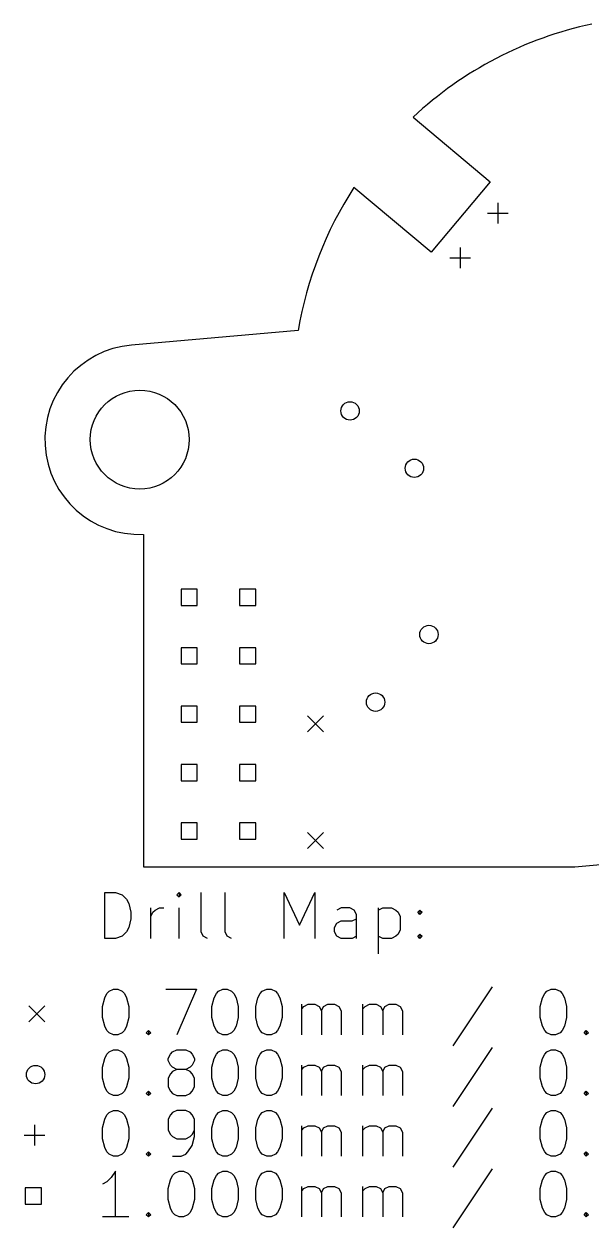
# Model space of a CAD drawing. Extents: x 62.3 to 117.7, y -107.2 to -54.2.
# Drawn here: x 62.3 to 87, y -106.9 to -54.5 of the extents above; entities that cross this region are included whole.
import ezdxf

# ---------------------------------------------------------------- set-up
doc = ezdxf.new("R2010")
doc.units = 0
doc.layers.add('BLACK', color=7, linetype='CONTINUOUS')

msp = doc.modelspace()

# ---------------------------------------------------------------- linework, layer by layer
at = {"layer": 'BLACK', "linetype": 'CONTINUOUS'}
for p, q in [((79.240984, -58.599409), (82.594084, -61.412992)), ((80.022934, -64.477169), (76.668916, -61.662815)), ((82.594084, -61.412992), (80.022934, -64.477169)), ((82.924981, -62.325047), (82.924981, -63.225047)), ((82.474981, -62.775047), (83.374981, -62.775047)), ((81.2923, -64.2708), (81.2923, -65.1708)), ((80.8423, -64.7208), (81.7423, -64.7208)), ((74.24428, -67.885025), (66.988407, -68.519832)), ((67.512596, -76.755849), (67.512597, -77.774998)), ((67.512597, -77.774998), (67.512597, -91.219007)), ((69.853557, -79.146443), (69.146443, -79.146443)), ((69.146443, -79.146443), (69.146443, -79.853557)), ((69.853557, -79.853557), (69.853557, -79.146443)), ((72.393557, -79.146443), (71.686443, -79.146443)), ((71.686443, -79.146443), (71.686443, -79.853557)), ((72.393557, -79.853557), (72.393557, -79.146443)), ((69.146443, -79.853557), (69.853557, -79.853557)), ((71.686443, -79.853557), (72.393557, -79.853557)), ((69.853557, -81.686443), (69.146443, -81.686443)), ((69.146443, -81.686443), (69.146443, -82.393557)), ((69.853557, -82.393557), (69.853557, -81.686443)), ((72.393557, -81.686443), (71.686443, -81.686443)), ((71.686443, -81.686443), (71.686443, -82.393557)), ((72.393557, -82.393557), (72.393557, -81.686443)), ((69.146443, -82.393557), (69.853557, -82.393557)), ((71.686443, -82.393557), (72.393557, -82.393557)), ((69.853557, -84.226443), (69.146443, -84.226443)), ((69.146443, -84.226443), (69.146443, -84.933557)), ((69.853557, -84.933557), (69.853557, -84.226443)), ((72.393557, -84.226443), (71.686443, -84.226443)), ((71.686443, -84.226443), (71.686443, -84.933557)), ((72.393557, -84.933557), (72.393557, -84.226443)), ((74.65, -84.65), (75.35, -85.35)), ((75.35, -84.65), (74.65, -85.35)), ((69.146443, -84.933557), (69.853557, -84.933557)), ((71.686443, -84.933557), (72.393557, -84.933557)), ((69.853557, -86.766443), (69.146443, -86.766443)), ((69.146443, -86.766443), (69.146443, -87.473557)), ((69.853557, -87.473557), (69.853557, -86.766443)), ((72.393557, -86.766443), (71.686443, -86.766443)), ((71.686443, -86.766443), (71.686443, -87.473557)), ((72.393557, -87.473557), (72.393557, -86.766443)), ((69.146443, -87.473557), (69.853557, -87.473557)), ((71.686443, -87.473557), (72.393557, -87.473557)), ((69.853557, -89.306443), (69.146443, -89.306443)), ((69.146443, -89.306443), (69.146443, -90.013557)), ((69.853557, -90.013557), (69.853557, -89.306443)), ((72.393557, -89.306443), (71.686443, -89.306443)), ((71.686443, -89.306443), (71.686443, -90.013557)), ((72.393557, -90.013557), (72.393557, -89.306443)), ((69.146443, -90.013557), (69.853557, -90.013557)), ((71.686443, -90.013557), (72.393557, -90.013557)), ((74.65, -89.73), (75.35, -90.43)), ((75.35, -89.73), (74.65, -90.43)), ((86.279842, -91.219007), (98.110374, -90.183969)), ((67.512597, -91.219007), (86.279842, -91.219007)), ((65.823409, -94.338845), (65.823409, -92.338845)), ((65.823409, -92.338845), (66.299599, -92.338845)), ((66.299599, -92.338845), (66.585314, -92.434083)), ((66.585314, -92.434083), (66.77579, -92.624559)), ((66.77579, -92.624559), (66.871028, -92.815035)), ((69.061504, -92.338845), (68.966266, -92.434083)), ((68.966266, -92.434083), (69.061504, -92.529321)), ((69.156742, -92.434083), (69.061504, -92.338845)), ((69.061504, -92.338845), (69.061504, -92.529321)), ((69.061504, -92.529321), (69.156742, -92.434083)), ((70.013885, -94.05313), (70.013885, -92.338845)), ((71.061504, -94.05313), (71.061504, -92.338845)), ((73.632933, -94.338845), (73.632933, -92.338845)), ((73.632933, -92.338845), (74.2996, -93.767416)), ((74.2996, -93.767416), (74.966266, -92.338845)), ((74.966266, -92.338845), (74.966266, -94.338845)), ((66.871028, -92.815035), (66.966266, -93.195987)), ((66.966266, -93.195987), (66.966266, -93.481702)), ((67.823409, -94.338845), (67.823409, -93.005511)), ((67.823409, -93.386464), (67.918647, -93.195987)), ((67.918647, -93.195987), (68.013885, -93.100749)), ((68.013885, -93.100749), (68.204361, -93.005511)), ((68.204361, -93.005511), (68.394838, -93.005511)), ((69.061504, -94.338845), (69.061504, -93.005511)), ((76.109123, -93.005511), (75.918647, -93.100749)), ((76.490076, -93.005511), (76.109123, -93.005511)), ((76.680552, -93.100749), (76.490076, -93.005511)), ((76.77579, -93.291226), (76.680552, -93.100749)), ((77.728171, -93.005511), (77.728171, -95.005511)), ((77.728171, -93.100749), (77.918647, -93.005511)), ((77.918647, -93.005511), (78.2996, -93.005511)), ((78.2996, -93.005511), (78.490076, -93.100749)), ((78.490076, -93.100749), (78.585314, -93.195987)), ((78.585314, -93.195987), (78.680552, -93.386464)), ((79.442457, -93.195987), (79.537695, -93.100749)), ((79.537695, -93.291226), (79.442457, -93.195987)), ((79.537695, -93.100749), (79.632933, -93.195987)), ((79.537695, -93.100749), (79.537695, -93.291226)), ((79.632933, -93.195987), (79.537695, -93.291226)), ((66.966266, -93.481702), (66.871028, -93.862654)), ((75.823409, -93.862654), (75.918647, -93.672178)), ((75.918647, -93.672178), (76.109123, -93.57694)), ((76.109123, -93.57694), (76.585314, -93.57694)), ((76.585314, -93.57694), (76.77579, -93.481702)), ((76.77579, -94.338845), (76.77579, -93.291226)), ((78.680552, -93.386464), (78.680552, -93.957892)), ((66.585314, -94.243607), (66.299599, -94.338845)), ((66.77579, -94.05313), (66.585314, -94.243607)), ((66.871028, -93.862654), (66.77579, -94.05313)), ((70.109123, -94.243607), (70.013885, -94.05313)), ((70.299599, -94.338845), (70.109123, -94.243607)), ((71.156742, -94.243607), (71.061504, -94.05313)), ((71.347218, -94.338845), (71.156742, -94.243607)), ((75.823409, -94.05313), (75.823409, -93.862654)), ((75.918647, -94.243607), (75.823409, -94.05313)), ((76.109123, -94.338845), (75.918647, -94.243607)), ((76.77579, -94.243607), (76.585314, -94.338845)), ((77.918647, -94.338845), (77.728171, -94.243607)), ((78.490076, -94.243607), (78.2996, -94.338845)), ((78.585314, -94.148368), (78.490076, -94.243607)), ((78.680552, -93.957892), (78.585314, -94.148368)), ((79.442457, -94.243607), (79.537695, -94.148368)), ((79.537695, -94.338845), (79.442457, -94.243607)), ((79.537695, -94.148368), (79.632933, -94.243607)), ((79.537695, -94.148368), (79.537695, -94.338845)), ((79.632933, -94.243607), (79.537695, -94.338845)), ((66.299599, -94.338845), (65.823409, -94.338845)), ((76.585314, -94.338845), (76.109123, -94.338845)), ((78.2996, -94.338845), (77.918647, -94.338845)), ((65.823409, -96.919797), (65.918647, -96.729321)), ((65.918647, -96.729321), (66.013885, -96.634083)), ((66.013885, -96.634083), (66.204361, -96.538845)), ((66.204361, -96.538845), (66.394838, -96.538845)), ((66.394838, -96.538845), (66.585314, -96.634083)), ((66.585314, -96.634083), (66.680552, -96.729321)), ((66.680552, -96.729321), (66.77579, -96.919797)), ((68.490076, -96.538845), (69.823409, -96.538845)), ((69.823409, -96.538845), (68.966266, -98.538845)), ((70.585314, -96.919797), (70.680552, -96.729321)), ((70.680552, -96.729321), (70.77579, -96.634083)), ((70.77579, -96.634083), (70.966266, -96.538845)), ((70.966266, -96.538845), (71.156743, -96.538845)), ((71.156743, -96.538845), (71.347219, -96.634083)), ((71.347219, -96.634083), (71.442457, -96.729321)), ((71.442457, -96.729321), (71.537695, -96.919797)), ((72.490076, -96.919797), (72.585314, -96.729321)), ((72.585314, -96.729321), (72.680552, -96.634083)), ((72.680552, -96.634083), (72.871028, -96.538845)), ((72.871028, -96.538845), (73.061505, -96.538845)), ((73.061505, -96.538845), (73.251981, -96.634083)), ((73.251981, -96.634083), (73.347219, -96.729321)), ((73.347219, -96.729321), (73.442457, -96.919797)), ((82.680553, -96.443607), (80.966268, -99.015035)), ((84.87103, -96.919797), (84.966268, -96.729321)), ((84.966268, -96.729321), (85.061506, -96.634083)), ((85.061506, -96.634083), (85.251982, -96.538845)), ((85.251982, -96.538845), (85.442459, -96.538845)), ((85.442459, -96.538845), (85.632935, -96.634083)), ((85.632935, -96.634083), (85.728173, -96.729321)), ((85.728173, -96.729321), (85.823411, -96.919797)), ((62.515641, -97.274007), (63.215641, -97.974007)), ((63.215641, -97.274007), (62.515641, -97.974007)), ((65.728171, -97.300749), (65.823409, -96.919797)), ((65.728171, -97.77694), (65.728171, -97.300749)), ((66.77579, -96.919797), (66.871028, -97.300749)), ((66.871028, -97.300749), (66.871028, -97.77694)), ((70.490076, -97.300749), (70.585314, -96.919797)), ((70.490076, -97.77694), (70.490076, -97.300749)), ((71.537695, -96.919797), (71.632933, -97.300749)), ((71.632933, -97.300749), (71.632933, -97.77694)), ((72.394838, -97.300749), (72.490076, -96.919797)), ((72.394838, -97.77694), (72.394838, -97.300749)), ((73.442457, -96.919797), (73.537695, -97.300749)), ((73.537695, -97.300749), (73.537695, -97.77694)), ((74.394838, -98.538845), (74.394838, -97.205511)), ((74.394838, -97.395987), (74.490076, -97.300749)), ((74.490076, -97.300749), (74.680552, -97.205511)), ((74.680552, -97.205511), (74.966267, -97.205511)), ((74.966267, -97.205511), (75.156743, -97.300749)), ((75.156743, -97.300749), (75.251981, -97.491226)), ((75.251981, -97.491226), (75.347219, -97.300749)), ((75.347219, -97.300749), (75.537695, -97.205511)), ((75.537695, -97.205511), (75.823409, -97.205511)), ((75.823409, -97.205511), (76.013886, -97.300749)), ((76.013886, -97.300749), (76.109124, -97.491226)), ((77.061505, -98.538845), (77.061505, -97.205511)), ((77.061505, -97.395987), (77.156743, -97.300749)), ((77.156743, -97.300749), (77.347219, -97.205511)), ((77.347219, -97.205511), (77.632934, -97.205511)), ((77.632934, -97.205511), (77.82341, -97.300749)), ((77.82341, -97.300749), (77.918648, -97.491226)), ((77.918648, -97.491226), (78.013886, -97.300749)), ((78.013886, -97.300749), (78.204362, -97.205511)), ((78.204362, -97.205511), (78.490076, -97.205511)), ((78.490076, -97.205511), (78.680553, -97.300749)), ((78.680553, -97.300749), (78.775791, -97.491226)), ((84.775792, -97.300749), (84.87103, -96.919797)), ((84.775792, -97.77694), (84.775792, -97.300749)), ((85.823411, -96.919797), (85.918649, -97.300749)), ((85.918649, -97.300749), (85.918649, -97.77694)), ((65.823409, -98.157892), (65.728171, -97.77694)), ((66.871028, -97.77694), (66.77579, -98.157892)), ((70.585314, -98.157892), (70.490076, -97.77694)), ((71.632933, -97.77694), (71.537695, -98.157892)), ((72.490076, -98.157892), (72.394838, -97.77694)), ((73.537695, -97.77694), (73.442457, -98.157892)), ((75.251981, -97.491226), (75.251981, -98.538845)), ((76.109124, -97.491226), (76.109124, -98.538845)), ((77.918648, -97.491226), (77.918648, -98.538845)), ((78.775791, -97.491226), (78.775791, -98.538845)), ((84.87103, -98.157892), (84.775792, -97.77694)), ((85.918649, -97.77694), (85.823411, -98.157892)), ((65.918647, -98.348368), (65.823409, -98.157892)), ((66.013885, -98.443607), (65.918647, -98.348368)), ((66.204361, -98.538845), (66.013885, -98.443607)), ((66.585314, -98.443607), (66.394838, -98.538845)), ((66.680552, -98.348368), (66.585314, -98.443607)), ((66.77579, -98.157892), (66.680552, -98.348368)), ((67.632933, -98.443607), (67.728171, -98.348368)), ((67.728171, -98.538845), (67.632933, -98.443607)), ((67.728171, -98.348368), (67.823409, -98.443607)), ((67.728171, -98.348368), (67.728171, -98.538845)), ((67.823409, -98.443607), (67.728171, -98.538845)), ((70.680552, -98.348368), (70.585314, -98.157892)), ((70.77579, -98.443607), (70.680552, -98.348368)), ((70.966266, -98.538845), (70.77579, -98.443607)), ((71.347219, -98.443607), (71.156743, -98.538845)), ((71.442457, -98.348368), (71.347219, -98.443607)), ((71.537695, -98.157892), (71.442457, -98.348368)), ((72.585314, -98.348368), (72.490076, -98.157892)), ((72.680552, -98.443607), (72.585314, -98.348368)), ((72.871028, -98.538845), (72.680552, -98.443607)), ((73.251981, -98.443607), (73.061505, -98.538845)), ((73.347219, -98.348368), (73.251981, -98.443607)), ((73.442457, -98.157892), (73.347219, -98.348368)), ((84.966268, -98.348368), (84.87103, -98.157892)), ((85.061506, -98.443607), (84.966268, -98.348368)), ((85.251982, -98.538845), (85.061506, -98.443607)), ((85.632935, -98.443607), (85.442459, -98.538845)), ((85.728173, -98.348368), (85.632935, -98.443607)), ((85.823411, -98.157892), (85.728173, -98.348368)), ((86.680554, -98.443607), (86.775792, -98.348368)), ((86.775792, -98.538845), (86.680554, -98.443607)), ((86.775792, -98.348368), (86.87103, -98.443607)), ((86.775792, -98.348368), (86.775792, -98.538845)), ((86.87103, -98.443607), (86.775792, -98.538845)), ((66.394838, -98.538845), (66.204361, -98.538845)), ((71.156743, -98.538845), (70.966266, -98.538845)), ((73.061505, -98.538845), (72.871028, -98.538845)), ((85.442459, -98.538845), (85.251982, -98.538845)), ((65.823409, -99.559797), (65.918647, -99.369321)), ((65.918647, -99.369321), (66.013885, -99.274083)), ((66.013885, -99.274083), (66.204361, -99.178845)), ((66.204361, -99.178845), (66.394838, -99.178845)), ((66.394838, -99.178845), (66.585314, -99.274083)), ((66.585314, -99.274083), (66.680552, -99.369321)), ((66.680552, -99.369321), (66.77579, -99.559797)), ((68.585314, -99.559797), (68.680552, -99.369321)), ((68.680552, -99.369321), (68.77579, -99.274083)), ((68.77579, -99.274083), (68.966266, -99.178845)), ((68.966266, -99.178845), (69.347219, -99.178845)), ((69.347219, -99.178845), (69.537695, -99.274083)), ((69.537695, -99.274083), (69.632933, -99.369321)), ((69.632933, -99.369321), (69.728171, -99.559797)), ((70.585314, -99.559797), (70.680552, -99.369321)), ((70.680552, -99.369321), (70.77579, -99.274083)), ((70.77579, -99.274083), (70.966266, -99.178845)), ((70.966266, -99.178845), (71.156743, -99.178845)), ((71.156743, -99.178845), (71.347219, -99.274083)), ((71.347219, -99.274083), (71.442457, -99.369321)), ((71.442457, -99.369321), (71.537695, -99.559797)), ((72.490076, -99.559797), (72.585314, -99.369321)), ((72.585314, -99.369321), (72.680552, -99.274083)), ((72.680552, -99.274083), (72.871028, -99.178845)), ((72.871028, -99.178845), (73.061505, -99.178845)), ((73.061505, -99.178845), (73.251981, -99.274083)), ((73.251981, -99.274083), (73.347219, -99.369321)), ((73.347219, -99.369321), (73.442457, -99.559797)), ((82.680553, -99.083607), (80.966268, -101.655035)), ((84.87103, -99.559797), (84.966268, -99.369321)), ((84.966268, -99.369321), (85.061506, -99.274083)), ((85.061506, -99.274083), (85.251982, -99.178845)), ((85.251982, -99.178845), (85.442459, -99.178845)), ((85.442459, -99.178845), (85.632935, -99.274083)), ((85.632935, -99.274083), (85.728173, -99.369321)), ((85.728173, -99.369321), (85.823411, -99.559797)), ((65.728171, -99.940749), (65.823409, -99.559797)), ((65.728171, -100.41694), (65.728171, -99.940749)), ((66.77579, -99.559797), (66.871028, -99.940749)), ((66.871028, -99.940749), (66.871028, -100.41694)), ((68.585314, -99.655035), (68.585314, -99.559797)), ((68.680552, -99.845511), (68.585314, -99.655035)), ((68.77579, -99.940749), (68.680552, -99.845511)), ((68.966266, -100.035987), (68.77579, -99.940749)), ((68.966266, -100.035987), (68.77579, -100.131226)), ((69.347219, -100.035987), (68.966266, -100.035987)), ((69.537695, -99.940749), (69.347219, -100.035987)), ((69.537695, -100.131226), (69.347219, -100.035987)), ((69.632933, -99.845511), (69.537695, -99.940749)), ((69.728171, -99.655035), (69.632933, -99.845511)), ((69.728171, -99.559797), (69.728171, -99.655035)), ((70.490076, -99.940749), (70.585314, -99.559797)), ((70.490076, -100.41694), (70.490076, -99.940749)), ((71.537695, -99.559797), (71.632933, -99.940749)), ((71.632933, -99.940749), (71.632933, -100.41694)), ((72.394838, -99.940749), (72.490076, -99.559797)), ((72.394838, -100.41694), (72.394838, -99.940749)), ((73.442457, -99.559797), (73.537695, -99.940749)), ((73.537695, -99.940749), (73.537695, -100.41694)), ((74.394838, -101.178845), (74.394838, -99.845511)), ((74.394838, -100.035987), (74.490076, -99.940749)), ((74.490076, -99.940749), (74.680552, -99.845511)), ((74.680552, -99.845511), (74.966267, -99.845511)), ((74.966267, -99.845511), (75.156743, -99.940749)), ((75.156743, -99.940749), (75.251981, -100.131226)), ((75.251981, -100.131226), (75.347219, -99.940749)), ((75.347219, -99.940749), (75.537695, -99.845511)), ((75.537695, -99.845511), (75.823409, -99.845511)), ((75.823409, -99.845511), (76.013886, -99.940749)), ((76.013886, -99.940749), (76.109124, -100.131226)), ((77.061505, -101.178845), (77.061505, -99.845511)), ((77.061505, -100.035987), (77.156743, -99.940749)), ((77.156743, -99.940749), (77.347219, -99.845511)), ((77.347219, -99.845511), (77.632934, -99.845511)), ((77.632934, -99.845511), (77.82341, -99.940749)), ((77.82341, -99.940749), (77.918648, -100.131226)), ((77.918648, -100.131226), (78.013886, -99.940749)), ((78.013886, -99.940749), (78.204362, -99.845511)), ((78.204362, -99.845511), (78.490076, -99.845511)), ((78.490076, -99.845511), (78.680553, -99.940749)), ((78.680553, -99.940749), (78.775791, -100.131226)), ((84.775792, -99.940749), (84.87103, -99.559797)), ((84.775792, -100.41694), (84.775792, -99.940749)), ((85.823411, -99.559797), (85.918649, -99.940749)), ((85.918649, -99.940749), (85.918649, -100.41694)), ((65.823409, -100.797892), (65.728171, -100.41694)), ((66.871028, -100.41694), (66.77579, -100.797892)), ((68.680552, -100.226464), (68.585314, -100.41694)), ((68.585314, -100.41694), (68.585314, -100.797892)), ((68.77579, -100.131226), (68.680552, -100.226464)), ((69.632933, -100.226464), (69.537695, -100.131226)), ((69.728171, -100.41694), (69.632933, -100.226464)), ((69.728171, -100.797892), (69.728171, -100.41694)), ((70.585314, -100.797892), (70.490076, -100.41694)), ((71.632933, -100.41694), (71.537695, -100.797892)), ((72.490076, -100.797892), (72.394838, -100.41694)), ((73.537695, -100.41694), (73.442457, -100.797892)), ((75.251981, -100.131226), (75.251981, -101.178845)), ((76.109124, -100.131226), (76.109124, -101.178845)), ((77.918648, -100.131226), (77.918648, -101.178845)), ((78.775791, -100.131226), (78.775791, -101.178845)), ((84.87103, -100.797892), (84.775792, -100.41694)), ((85.918649, -100.41694), (85.823411, -100.797892)), ((65.918647, -100.988368), (65.823409, -100.797892)), ((66.013885, -101.083607), (65.918647, -100.988368)), ((66.204361, -101.178845), (66.013885, -101.083607)), ((66.585314, -101.083607), (66.394838, -101.178845)), ((66.680552, -100.988368), (66.585314, -101.083607)), ((66.77579, -100.797892), (66.680552, -100.988368)), ((67.632933, -101.083607), (67.728171, -100.988368)), ((67.728171, -101.178845), (67.632933, -101.083607)), ((67.728171, -100.988368), (67.823409, -101.083607)), ((67.728171, -100.988368), (67.728171, -101.178845)), ((67.823409, -101.083607), (67.728171, -101.178845)), ((68.585314, -100.797892), (68.680552, -100.988368)), ((68.680552, -100.988368), (68.77579, -101.083607)), ((68.77579, -101.083607), (68.966266, -101.178845)), ((69.347219, -101.178845), (69.537695, -101.083607)), ((69.537695, -101.083607), (69.632933, -100.988368)), ((69.632933, -100.988368), (69.728171, -100.797892)), ((70.680552, -100.988368), (70.585314, -100.797892)), ((70.77579, -101.083607), (70.680552, -100.988368)), ((70.966266, -101.178845), (70.77579, -101.083607)), ((71.347219, -101.083607), (71.156743, -101.178845)), ((71.442457, -100.988368), (71.347219, -101.083607)), ((71.537695, -100.797892), (71.442457, -100.988368)), ((72.585314, -100.988368), (72.490076, -100.797892)), ((72.680552, -101.083607), (72.585314, -100.988368)), ((72.871028, -101.178845), (72.680552, -101.083607)), ((73.251981, -101.083607), (73.061505, -101.178845)), ((73.347219, -100.988368), (73.251981, -101.083607)), ((73.442457, -100.797892), (73.347219, -100.988368)), ((84.966268, -100.988368), (84.87103, -100.797892)), ((85.061506, -101.083607), (84.966268, -100.988368)), ((85.251982, -101.178845), (85.061506, -101.083607)), ((85.632935, -101.083607), (85.442459, -101.178845)), ((85.728173, -100.988368), (85.632935, -101.083607)), ((85.823411, -100.797892), (85.728173, -100.988368)), ((86.680554, -101.083607), (86.775792, -100.988368)), ((86.775792, -101.178845), (86.680554, -101.083607)), ((86.775792, -100.988368), (86.87103, -101.083607)), ((86.775792, -100.988368), (86.775792, -101.178845)), ((86.87103, -101.083607), (86.775792, -101.178845)), ((66.394838, -101.178845), (66.204361, -101.178845)), ((68.966266, -101.178845), (69.347219, -101.178845)), ((71.156743, -101.178845), (70.966266, -101.178845)), ((73.061505, -101.178845), (72.871028, -101.178845)), ((85.442459, -101.178845), (85.251982, -101.178845)), ((65.823409, -102.199797), (65.918647, -102.009321)), ((65.918647, -102.009321), (66.013885, -101.914083)), ((66.013885, -101.914083), (66.204361, -101.818845)), ((66.204361, -101.818845), (66.394838, -101.818845)), ((66.394838, -101.818845), (66.585314, -101.914083)), ((66.585314, -101.914083), (66.680552, -102.009321)), ((66.680552, -102.009321), (66.77579, -102.199797)), ((68.680552, -102.009321), (68.585314, -102.199797)), ((68.77579, -101.914083), (68.680552, -102.009321)), ((68.966266, -101.818845), (68.77579, -101.914083)), ((69.347219, -101.818845), (68.966266, -101.818845)), ((69.537695, -101.914083), (69.347219, -101.818845)), ((69.632933, -102.009321), (69.537695, -101.914083)), ((69.728171, -102.199797), (69.632933, -102.009321)), ((70.585314, -102.199797), (70.680552, -102.009321)), ((70.680552, -102.009321), (70.77579, -101.914083)), ((70.77579, -101.914083), (70.966266, -101.818845)), ((70.966266, -101.818845), (71.156743, -101.818845)), ((71.156743, -101.818845), (71.347219, -101.914083)), ((71.347219, -101.914083), (71.442457, -102.009321)), ((71.442457, -102.009321), (71.537695, -102.199797)), ((72.490076, -102.199797), (72.585314, -102.009321)), ((72.585314, -102.009321), (72.680552, -101.914083)), ((72.680552, -101.914083), (72.871028, -101.818845)), ((72.871028, -101.818845), (73.061505, -101.818845)), ((73.061505, -101.818845), (73.251981, -101.914083)), ((73.251981, -101.914083), (73.347219, -102.009321)), ((73.347219, -102.009321), (73.442457, -102.199797)), ((82.680553, -101.723607), (80.966268, -104.295035)), ((84.87103, -102.199797), (84.966268, -102.009321)), ((84.966268, -102.009321), (85.061506, -101.914083)), ((85.061506, -101.914083), (85.251982, -101.818845)), ((85.251982, -101.818845), (85.442459, -101.818845)), ((85.442459, -101.818845), (85.632935, -101.914083)), ((85.632935, -101.914083), (85.728173, -102.009321)), ((85.728173, -102.009321), (85.823411, -102.199797)), ((62.765641, -102.454007), (62.765641, -103.354007)), ((65.728171, -102.580749), (65.823409, -102.199797)), ((65.728171, -103.05694), (65.728171, -102.580749)), ((66.77579, -102.199797), (66.871028, -102.580749)), ((66.871028, -102.580749), (66.871028, -103.05694)), ((68.585314, -102.199797), (68.585314, -102.675987)), ((69.728171, -102.961702), (69.728171, -102.199797)), ((70.490076, -102.580749), (70.585314, -102.199797)), ((70.490076, -103.05694), (70.490076, -102.580749)), ((71.537695, -102.199797), (71.632933, -102.580749)), ((71.632933, -102.580749), (71.632933, -103.05694)), ((72.394838, -102.580749), (72.490076, -102.199797)), ((72.394838, -103.05694), (72.394838, -102.580749)), ((73.442457, -102.199797), (73.537695, -102.580749)), ((73.537695, -102.580749), (73.537695, -103.05694)), ((74.394838, -103.818845), (74.394838, -102.485511)), ((74.394838, -102.675987), (74.490076, -102.580749)), ((74.490076, -102.580749), (74.680552, -102.485511)), ((74.680552, -102.485511), (74.966267, -102.485511)), ((74.966267, -102.485511), (75.156743, -102.580749)), ((75.156743, -102.580749), (75.251981, -102.771226)), ((75.251981, -102.771226), (75.347219, -102.580749)), ((75.347219, -102.580749), (75.537695, -102.485511)), ((75.537695, -102.485511), (75.823409, -102.485511)), ((75.823409, -102.485511), (76.013886, -102.580749)), ((76.013886, -102.580749), (76.109124, -102.771226)), ((77.061505, -103.818845), (77.061505, -102.485511)), ((77.061505, -102.675987), (77.156743, -102.580749)), ((77.156743, -102.580749), (77.347219, -102.485511)), ((77.347219, -102.485511), (77.632934, -102.485511)), ((77.632934, -102.485511), (77.82341, -102.580749)), ((77.82341, -102.580749), (77.918648, -102.771226)), ((77.918648, -102.771226), (78.013886, -102.580749)), ((78.013886, -102.580749), (78.204362, -102.485511)), ((78.204362, -102.485511), (78.490076, -102.485511)), ((78.490076, -102.485511), (78.680553, -102.580749)), ((78.680553, -102.580749), (78.775791, -102.771226)), ((84.775792, -102.580749), (84.87103, -102.199797)), ((84.775792, -103.05694), (84.775792, -102.580749)), ((85.823411, -102.199797), (85.918649, -102.580749)), ((85.918649, -102.580749), (85.918649, -103.05694)), ((62.315641, -102.904007), (63.215641, -102.904007)), ((65.823409, -103.437892), (65.728171, -103.05694)), ((66.871028, -103.05694), (66.77579, -103.437892)), ((68.585314, -102.675987), (68.680552, -102.866464)), ((68.680552, -102.866464), (68.77579, -102.961702)), ((68.77579, -102.961702), (68.966266, -103.05694)), ((68.966266, -103.05694), (69.347219, -103.05694)), ((69.347219, -103.05694), (69.537695, -102.961702)), ((69.537695, -102.961702), (69.632933, -102.866464)), ((69.632933, -102.866464), (69.728171, -102.675987)), ((69.632933, -103.342654), (69.728171, -102.961702)), ((70.585314, -103.437892), (70.490076, -103.05694)), ((71.632933, -103.05694), (71.537695, -103.437892)), ((72.490076, -103.437892), (72.394838, -103.05694)), ((73.537695, -103.05694), (73.442457, -103.437892)), ((75.251981, -102.771226), (75.251981, -103.818845)), ((76.109124, -102.771226), (76.109124, -103.818845)), ((77.918648, -102.771226), (77.918648, -103.818845)), ((78.775791, -102.771226), (78.775791, -103.818845)), ((84.87103, -103.437892), (84.775792, -103.05694)), ((85.918649, -103.05694), (85.823411, -103.437892)), ((65.918647, -103.628368), (65.823409, -103.437892)), ((66.013885, -103.723607), (65.918647, -103.628368)), ((66.680552, -103.628368), (66.585314, -103.723607)), ((66.77579, -103.437892), (66.680552, -103.628368)), ((67.632933, -103.723607), (67.728171, -103.628368)), ((67.728171, -103.628368), (67.823409, -103.723607)), ((67.728171, -103.628368), (67.728171, -103.818845)), ((69.347219, -103.723607), (69.442457, -103.628368)), ((69.442457, -103.628368), (69.632933, -103.342654)), ((70.680552, -103.628368), (70.585314, -103.437892)), ((70.77579, -103.723607), (70.680552, -103.628368)), ((71.442457, -103.628368), (71.347219, -103.723607)), ((71.537695, -103.437892), (71.442457, -103.628368)), ((72.585314, -103.628368), (72.490076, -103.437892)), ((72.680552, -103.723607), (72.585314, -103.628368)), ((73.347219, -103.628368), (73.251981, -103.723607)), ((73.442457, -103.437892), (73.347219, -103.628368)), ((84.966268, -103.628368), (84.87103, -103.437892)), ((85.061506, -103.723607), (84.966268, -103.628368)), ((85.728173, -103.628368), (85.632935, -103.723607)), ((85.823411, -103.437892), (85.728173, -103.628368)), ((86.680554, -103.723607), (86.775792, -103.628368)), ((86.775792, -103.628368), (86.87103, -103.723607)), ((86.775792, -103.628368), (86.775792, -103.818845)), ((66.204361, -103.818845), (66.013885, -103.723607)), ((66.394838, -103.818845), (66.204361, -103.818845)), ((66.585314, -103.723607), (66.394838, -103.818845)), ((67.728171, -103.818845), (67.632933, -103.723607)), ((67.823409, -103.723607), (67.728171, -103.818845)), ((68.77579, -103.818845), (69.156742, -103.818845)), ((69.156742, -103.818845), (69.347219, -103.723607)), ((70.966266, -103.818845), (70.77579, -103.723607)), ((71.156743, -103.818845), (70.966266, -103.818845)), ((71.347219, -103.723607), (71.156743, -103.818845)), ((72.871028, -103.818845), (72.680552, -103.723607)), ((73.061505, -103.818845), (72.871028, -103.818845)), ((73.251981, -103.723607), (73.061505, -103.818845)), ((85.251982, -103.818845), (85.061506, -103.723607)), ((85.442459, -103.818845), (85.251982, -103.818845)), ((85.632935, -103.723607), (85.442459, -103.818845)), ((86.775792, -103.818845), (86.680554, -103.723607)), ((86.87103, -103.723607), (86.775792, -103.818845)), ((66.109123, -104.744559), (65.918647, -104.935035)), ((66.299599, -104.458845), (66.109123, -104.744559)), ((66.299599, -106.458845), (66.299599, -104.458845)), ((68.680552, -104.839797), (68.77579, -104.649321)), ((68.77579, -104.649321), (68.871028, -104.554083)), ((68.871028, -104.554083), (69.061504, -104.458845)), ((69.061504, -104.458845), (69.251981, -104.458845)), ((69.251981, -104.458845), (69.442457, -104.554083)), ((69.442457, -104.554083), (69.537695, -104.649321)), ((69.537695, -104.649321), (69.632933, -104.839797)), ((70.585314, -104.839797), (70.680552, -104.649321)), ((70.680552, -104.649321), (70.77579, -104.554083)), ((70.77579, -104.554083), (70.966266, -104.458845)), ((70.966266, -104.458845), (71.156743, -104.458845)), ((71.156743, -104.458845), (71.347219, -104.554083)), ((71.347219, -104.554083), (71.442457, -104.649321)), ((71.442457, -104.649321), (71.537695, -104.839797)), ((72.490076, -104.839797), (72.585314, -104.649321)), ((72.585314, -104.649321), (72.680552, -104.554083)), ((72.680552, -104.554083), (72.871028, -104.458845)), ((72.871028, -104.458845), (73.061505, -104.458845)), ((73.061505, -104.458845), (73.251981, -104.554083)), ((73.251981, -104.554083), (73.347219, -104.649321)), ((73.347219, -104.649321), (73.442457, -104.839797)), ((82.680553, -104.363607), (80.966268, -106.935035)), ((84.87103, -104.839797), (84.966268, -104.649321)), ((84.966268, -104.649321), (85.061506, -104.554083)), ((85.061506, -104.554083), (85.251982, -104.458845)), ((85.251982, -104.458845), (85.442459, -104.458845)), ((85.442459, -104.458845), (85.632935, -104.554083)), ((85.632935, -104.554083), (85.728173, -104.649321)), ((85.728173, -104.649321), (85.823411, -104.839797)), ((63.069198, -105.19045), (62.362084, -105.19045)), ((62.362084, -105.19045), (62.362084, -105.897564)), ((63.069198, -105.897564), (63.069198, -105.19045)), ((65.918647, -104.935035), (65.728171, -105.030273)), ((68.585314, -105.220749), (68.680552, -104.839797)), ((68.585314, -105.69694), (68.585314, -105.220749)), ((69.632933, -104.839797), (69.728171, -105.220749)), ((69.728171, -105.220749), (69.728171, -105.69694)), ((70.490076, -105.220749), (70.585314, -104.839797)), ((70.490076, -105.69694), (70.490076, -105.220749)), ((71.537695, -104.839797), (71.632933, -105.220749)), ((71.632933, -105.220749), (71.632933, -105.69694)), ((72.394838, -105.220749), (72.490076, -104.839797)), ((72.394838, -105.69694), (72.394838, -105.220749)), ((73.442457, -104.839797), (73.537695, -105.220749)), ((73.537695, -105.220749), (73.537695, -105.69694)), ((74.394838, -106.458845), (74.394838, -105.125511)), ((74.394838, -105.315987), (74.490076, -105.220749)), ((74.490076, -105.220749), (74.680552, -105.125511)), ((74.680552, -105.125511), (74.966267, -105.125511)), ((74.966267, -105.125511), (75.156743, -105.220749)), ((75.156743, -105.220749), (75.251981, -105.411226)), ((75.251981, -105.411226), (75.347219, -105.220749)), ((75.347219, -105.220749), (75.537695, -105.125511)), ((75.537695, -105.125511), (75.823409, -105.125511)), ((75.823409, -105.125511), (76.013886, -105.220749)), ((76.013886, -105.220749), (76.109124, -105.411226)), ((77.061505, -106.458845), (77.061505, -105.125511)), ((77.061505, -105.315987), (77.156743, -105.220749)), ((77.156743, -105.220749), (77.347219, -105.125511)), ((77.347219, -105.125511), (77.632934, -105.125511)), ((77.632934, -105.125511), (77.82341, -105.220749)), ((77.82341, -105.220749), (77.918648, -105.411226)), ((77.918648, -105.411226), (78.013886, -105.220749)), ((78.013886, -105.220749), (78.204362, -105.125511)), ((78.204362, -105.125511), (78.490076, -105.125511)), ((78.490076, -105.125511), (78.680553, -105.220749)), ((78.680553, -105.220749), (78.775791, -105.411226)), ((84.775792, -105.220749), (84.87103, -104.839797)), ((84.775792, -105.69694), (84.775792, -105.220749)), ((85.823411, -104.839797), (85.918649, -105.220749)), ((85.918649, -105.220749), (85.918649, -105.69694)), ((68.680552, -106.077892), (68.585314, -105.69694)), ((69.728171, -105.69694), (69.632933, -106.077892)), ((70.585314, -106.077892), (70.490076, -105.69694)), ((71.632933, -105.69694), (71.537695, -106.077892)), ((72.490076, -106.077892), (72.394838, -105.69694)), ((73.537695, -105.69694), (73.442457, -106.077892)), ((75.251981, -105.411226), (75.251981, -106.458845)), ((76.109124, -105.411226), (76.109124, -106.458845)), ((77.918648, -105.411226), (77.918648, -106.458845)), ((78.775791, -105.411226), (78.775791, -106.458845)), ((84.87103, -106.077892), (84.775792, -105.69694)), ((85.918649, -105.69694), (85.823411, -106.077892)), ((62.362084, -105.897564), (63.069198, -105.897564)), ((67.632933, -106.363607), (67.728171, -106.268368)), ((67.728171, -106.268368), (67.823409, -106.363607)), ((67.728171, -106.268368), (67.728171, -106.458845)), ((68.77579, -106.268368), (68.680552, -106.077892)), ((68.871028, -106.363607), (68.77579, -106.268368)), ((69.537695, -106.268368), (69.442457, -106.363607)), ((69.632933, -106.077892), (69.537695, -106.268368)), ((70.680552, -106.268368), (70.585314, -106.077892)), ((70.77579, -106.363607), (70.680552, -106.268368)), ((71.442457, -106.268368), (71.347219, -106.363607)), ((71.537695, -106.077892), (71.442457, -106.268368)), ((72.585314, -106.268368), (72.490076, -106.077892)), ((72.680552, -106.363607), (72.585314, -106.268368)), ((73.347219, -106.268368), (73.251981, -106.363607)), ((73.442457, -106.077892), (73.347219, -106.268368)), ((84.966268, -106.268368), (84.87103, -106.077892)), ((85.061506, -106.363607), (84.966268, -106.268368)), ((85.728173, -106.268368), (85.632935, -106.363607)), ((85.823411, -106.077892), (85.728173, -106.268368)), ((86.680554, -106.363607), (86.775792, -106.268368)), ((86.775792, -106.268368), (86.87103, -106.363607)), ((86.775792, -106.268368), (86.775792, -106.458845)), ((66.871028, -106.458845), (65.728171, -106.458845)), ((67.728171, -106.458845), (67.632933, -106.363607)), ((67.823409, -106.363607), (67.728171, -106.458845)), ((69.061504, -106.458845), (68.871028, -106.363607)), ((69.251981, -106.458845), (69.061504, -106.458845)), ((69.442457, -106.363607), (69.251981, -106.458845)), ((70.966266, -106.458845), (70.77579, -106.363607)), ((71.156743, -106.458845), (70.966266, -106.458845)), ((71.347219, -106.363607), (71.156743, -106.458845)), ((72.871028, -106.458845), (72.680552, -106.363607)), ((73.061505, -106.458845), (72.871028, -106.458845)), ((73.251981, -106.363607), (73.061505, -106.458845)), ((85.251982, -106.458845), (85.061506, -106.363607)), ((85.442459, -106.458845), (85.251982, -106.458845)), ((85.632935, -106.363607), (85.442459, -106.458845)), ((86.775792, -106.458845), (86.680554, -106.363607)), ((86.87103, -106.363607), (86.775792, -106.458845))]:
    msp.add_line(p, q, dxfattribs=at)
at = {"layer": 'BLACK'}
for centre, radius in [((67.348144, -72.631627), 2.15265), ((76.498964, -71.384382), 0.4), ((79.297119, -73.880003), 0.4), ((79.92987, -81.112377), 0.4), ((77.607585, -84.055979), 0.4), ((62.815641, -100.264007), 0.4)]:
    msp.add_circle(centre, radius, dxfattribs=at)
for centre, radius, start, end in [((90.43694, -70.611178), 16.420477, 102.005053, 132.9867301), ((90.437415, -70.611561), 16.421073, 146.9784096, 170.4424111), ((67.348139, -72.631627), 4.127501, -265.0000366, -87.7165023)]:
    msp.add_arc(centre, radius, start, end, dxfattribs=at)

doc.saveas('drawing.dxf')
